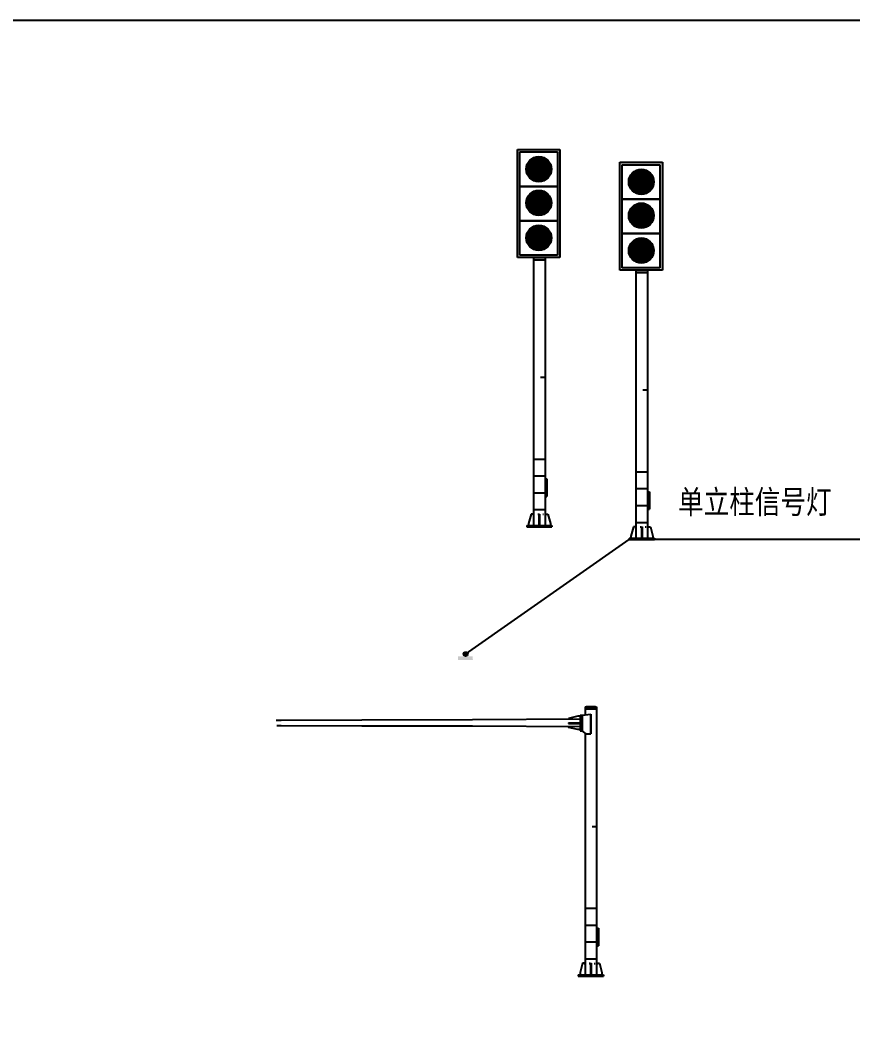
# Model space of a CAD drawing. Header units: millimetres. Extents: x 108070 to 108876, y 12470 to 12955.
# Drawn here: x 108170 to 108223.3, y 12818.6 to 12882.8 of the extents above; entities that cross this region are included whole.
import ezdxf

# ---------------------------------------------------------------- set-up
doc = ezdxf.new("R2010")
doc.units = ezdxf.units.MM
doc.header["$LTSCALE"] = 10
doc.layers.get('0').update_dxf_attribs({"linetype": 'CONTINUOUS'})
doc.layers.add('@-交通信号', color=7, linetype='CONTINUOUS')
doc.styles.add('ST', font='', dxfattribs={"width": 0.8})
doc.styles.get('ST').set_extended_font_data('SimSun')

# ---------------------------------------------------------------- blocks, each defined once
blk = doc.blocks.new('A$C2B1B455F')
at = {"layer": '@-交通信号'}
h = blk.add_hatch(color=256, dxfattribs=at)
h.paths.add_polyline_path([(0, 2.307), (0, 0.733), (0, -0.733), (0, -2.307), (-1.816, -2.307), (-1.816, -0.733), (-1.816, 0.733), (-1.816, 2.307)])
h.paths.add_polyline_path([(-0.106, 2.2), (-0.106, 0.733), (-0.106, -0.733), (-0.106, -2.2), (-1.71, -2.2), (-1.71, -0.733), (-1.71, 0.733), (-1.71, 2.2)], flags=16)
for p, q in [((-1.816, 0.733), (-1.816, 2.307)), ((-1.816, 2.307), (0, 2.307)), ((-1.71, 0.733), (-1.71, 2.2)), ((-1.71, 2.2), (-0.106, 2.2)), ((-0.106, 2.2), (-0.106, 0.733)), ((0, 2.307), (0, 0.733)), ((-1.076, 1.467), (-1.319, 1.711)), ((-1.064, 1.467), (-1.315, 1.718)), ((-1.052, 1.467), (-1.31, 1.726)), ((-1.04, 1.467), (-1.305, 1.733)), ((-1.028, 1.467), (-1.3, 1.74)), ((-1.016, 1.467), (-1.295, 1.747)), ((-1.003, 1.467), (-1.29, 1.754)), ((-0.991, 1.467), (-1.285, 1.761)), ((-0.979, 1.467), (-1.28, 1.768)), ((-0.967, 1.467), (-1.275, 1.775)), ((-0.955, 1.467), (-1.269, 1.781)), ((-0.943, 1.467), (-1.263, 1.788)), ((-0.931, 1.467), (-1.258, 1.794)), ((-0.919, 1.467), (-1.252, 1.8)), ((-0.907, 1.467), (-1.246, 1.806)), ((-0.902, 1.474), (-1.24, 1.812)), ((-0.902, 1.486), (-1.234, 1.818)), ((-0.902, 1.498), (-1.228, 1.824)), ((-0.902, 1.51), (-1.221, 1.83)), ((-0.902, 1.522), (-1.215, 1.835)), ((-0.902, 1.535), (-1.208, 1.841)), ((-0.902, 1.547), (-1.202, 1.846)), ((-0.902, 1.559), (-1.195, 1.852)), ((-0.902, 1.571), (-1.188, 1.857)), ((-0.902, 1.583), (-1.181, 1.862)), ((-0.902, 1.595), (-1.174, 1.867)), ((-0.902, 1.607), (-1.167, 1.871)), ((-0.902, 1.619), (-1.159, 1.876)), ((-0.902, 1.631), (-1.152, 1.881)), ((-0.902, 1.643), (-1.144, 1.885)), ((-0.902, 1.655), (-1.136, 1.89)), ((-0.902, 1.667), (-1.129, 1.894)), ((-0.902, 1.679), (-1.121, 1.898)), ((-0.902, 1.691), (-1.113, 1.902)), ((-0.902, 1.703), (-1.105, 1.906)), ((-0.902, 1.715), (-1.096, 1.91)), ((-0.902, 1.727), (-1.088, 1.913)), ((-0.902, 1.739), (-1.079, 1.917)), ((-0.902, 1.751), (-1.071, 1.92)), ((-0.902, 1.763), (-1.062, 1.923)), ((-0.902, 1.776), (-1.053, 1.926)), ((-0.902, 1.788), (-1.044, 1.929)), ((-0.902, 1.8), (-1.034, 1.932)), ((-0.902, 1.812), (-1.025, 1.935)), ((-0.902, 1.824), (-1.015, 1.937)), ((-0.902, 1.836), (-1.005, 1.939)), ((-0.902, 1.848), (-0.995, 1.941)), ((-0.902, 1.86), (-0.985, 1.943)), ((-0.902, 1.872), (-0.975, 1.945)), ((-0.902, 1.884), (-0.964, 1.946)), ((-0.902, 1.896), (-0.954, 1.948)), ((-0.902, 1.908), (-0.943, 1.949)), ((-0.902, 1.92), (-0.931, 1.95)), ((-0.902, 1.932), (-0.92, 1.95)), ((-0.902, 1.944), (-0.908, 1.95)), ((-0.425, 1.467), (-0.902, 1.944)), ((-0.437, 1.467), (-0.902, 1.932)), ((-0.449, 1.467), (-0.902, 1.92)), ((-0.461, 1.467), (-0.902, 1.908)), ((-0.473, 1.467), (-0.902, 1.896)), ((-0.485, 1.467), (-0.902, 1.884)), ((-0.497, 1.467), (-0.902, 1.872)), ((-0.509, 1.467), (-0.902, 1.86)), ((-0.522, 1.467), (-0.902, 1.848)), ((-0.534, 1.467), (-0.902, 1.836)), ((-0.546, 1.467), (-0.902, 1.824)), ((-0.558, 1.467), (-0.902, 1.812)), ((-0.57, 1.467), (-0.902, 1.8)), ((-0.582, 1.467), (-0.902, 1.788)), ((-0.594, 1.467), (-0.902, 1.776)), ((-0.606, 1.467), (-0.902, 1.763)), ((-0.618, 1.467), (-0.902, 1.751)), ((-0.63, 1.467), (-0.902, 1.739)), ((-0.642, 1.467), (-0.902, 1.727)), ((-0.654, 1.467), (-0.902, 1.715)), ((-0.419, 1.473), (-0.896, 1.95)), ((-0.419, 1.486), (-0.884, 1.95)), ((-0.42, 1.498), (-0.871, 1.949)), ((-0.421, 1.511), (-0.858, 1.948)), ((-0.422, 1.525), (-0.844, 1.947)), ((-0.424, 1.539), (-0.831, 1.945)), ((-0.427, 1.553), (-0.816, 1.943)), ((-0.429, 1.568), (-0.801, 1.94)), ((-0.433, 1.584), (-0.785, 1.936)), ((-0.437, 1.6), (-0.769, 1.932)), ((-0.443, 1.618), (-0.752, 1.927)), ((-0.449, 1.636), (-0.733, 1.92)), ((-0.457, 1.656), (-0.713, 1.912)), ((-0.467, 1.678), (-0.691, 1.902)), ((-0.48, 1.704), (-0.666, 1.889)), ((-0.499, 1.734), (-0.635, 1.87)), ((-0.538, 1.785), (-0.584, 1.831)), ((-0.906, 0.985), (-1.385, 1.463)), ((-0.918, 0.985), (-1.385, 1.451)), ((-0.931, 0.985), (-1.384, 1.438)), ((-0.944, 0.986), (-1.383, 1.425)), ((-0.957, 0.988), (-1.382, 1.412)), ((-0.971, 0.99), (-1.38, 1.398)), ((-0.986, 0.992), (-1.378, 1.384)), ((-1.293, 1.467), (-1.377, 1.552)), ((-0.902, 0.992), (-1.377, 1.467)), ((-1.281, 1.467), (-1.375, 1.562)), ((-1.001, 0.995), (-1.375, 1.369)), ((-1.269, 1.467), (-1.373, 1.572)), ((-1.256, 1.467), (-1.371, 1.582)), ((-1.016, 0.998), (-1.371, 1.353)), ((-1.244, 1.467), (-1.369, 1.592)), ((-1.032, 1.002), (-1.367, 1.337)), ((-1.232, 1.467), (-1.366, 1.601)), ((-0.902, 1.004), (-1.365, 1.467)), ((-1.22, 1.467), (-1.363, 1.61)), ((-1.05, 1.008), (-1.362, 1.32)), ((-1.208, 1.467), (-1.36, 1.619)), ((-1.196, 1.467), (-1.357, 1.628)), ((-1.068, 1.014), (-1.355, 1.301)), ((-1.184, 1.467), (-1.354, 1.637)), ((-0.902, 1.016), (-1.353, 1.467)), ((-1.172, 1.467), (-1.351, 1.646)), ((-1.16, 1.467), (-1.347, 1.655)), ((-1.148, 1.467), (-1.344, 1.663)), ((-0.902, 1.029), (-1.341, 1.467)), ((-1.136, 1.467), (-1.34, 1.671)), ((-1.124, 1.467), (-1.336, 1.679)), ((-1.112, 1.467), (-1.332, 1.687)), ((-0.902, 1.041), (-1.329, 1.467)), ((-1.1, 1.467), (-1.328, 1.695)), ((-1.088, 1.467), (-1.323, 1.703)), ((-0.902, 1.053), (-1.317, 1.467)), ((-0.902, 1.065), (-1.305, 1.467)), ((-0.902, 1.077), (-1.293, 1.467)), ((-0.902, 1.089), (-1.281, 1.467)), ((-0.902, 1.101), (-1.269, 1.467)), ((-0.902, 1.113), (-1.256, 1.467)), ((-0.902, 1.125), (-1.244, 1.467)), ((-0.902, 1.137), (-1.232, 1.467)), ((-0.902, 1.149), (-1.22, 1.467)), ((-0.902, 1.161), (-1.208, 1.467)), ((-0.902, 1.173), (-1.196, 1.467)), ((-0.902, 1.185), (-1.184, 1.467)), ((-0.902, 1.197), (-1.172, 1.467)), ((-0.902, 1.209), (-1.16, 1.467)), ((-0.902, 1.221), (-1.148, 1.467)), ((-0.902, 1.233), (-1.136, 1.467)), ((-0.902, 1.245), (-1.124, 1.467)), ((-0.902, 1.257), (-1.112, 1.467)), ((-0.902, 1.269), (-1.1, 1.467)), ((-0.902, 1.282), (-1.088, 1.467)), ((-0.902, 1.294), (-1.076, 1.467)), ((-0.902, 1.306), (-1.064, 1.467)), ((-0.902, 1.318), (-1.052, 1.467)), ((-0.902, 1.33), (-1.04, 1.467)), ((-0.902, 1.342), (-1.028, 1.467)), ((-0.902, 1.354), (-1.016, 1.467)), ((-0.902, 1.366), (-1.003, 1.467)), ((-0.902, 1.378), (-0.991, 1.467)), ((-0.902, 1.39), (-0.979, 1.467)), ((-0.902, 1.402), (-0.967, 1.467)), ((-0.902, 1.414), (-0.955, 1.467)), ((-0.902, 1.426), (-0.943, 1.467)), ((-0.902, 1.438), (-0.931, 1.467)), ((-0.902, 1.45), (-0.919, 1.467)), ((-0.902, 1.462), (-0.907, 1.467)), ((-0.666, 1.467), (-0.902, 1.703)), ((-0.678, 1.467), (-0.902, 1.691)), ((-0.69, 1.467), (-0.902, 1.679)), ((-0.702, 1.467), (-0.902, 1.667)), ((-0.714, 1.467), (-0.902, 1.655)), ((-0.726, 1.467), (-0.902, 1.643)), ((-0.738, 1.467), (-0.902, 1.631)), ((-0.75, 1.467), (-0.902, 1.619)), ((-0.763, 1.467), (-0.902, 1.607)), ((-0.775, 1.467), (-0.902, 1.595)), ((-0.787, 1.467), (-0.902, 1.583)), ((-0.799, 1.467), (-0.902, 1.571)), ((-0.811, 1.467), (-0.902, 1.559)), ((-0.823, 1.467), (-0.902, 1.547)), ((-0.835, 1.467), (-0.902, 1.535)), ((-0.847, 1.467), (-0.902, 1.522)), ((-0.859, 1.467), (-0.902, 1.51)), ((-0.871, 1.467), (-0.902, 1.498)), ((-0.883, 1.467), (-0.902, 1.486)), ((-0.895, 1.467), (-0.902, 1.474)), ((-0.563, 1.123), (-0.902, 1.462)), ((-0.569, 1.117), (-0.902, 1.45)), ((-0.575, 1.112), (-0.902, 1.438)), ((-0.582, 1.106), (-0.902, 1.426)), ((-0.588, 1.1), (-0.902, 1.414)), ((-0.595, 1.095), (-0.902, 1.402)), ((-0.601, 1.089), (-0.902, 1.39)), ((-0.608, 1.084), (-0.902, 1.378)), ((-0.615, 1.079), (-0.902, 1.366)), ((-0.622, 1.074), (-0.902, 1.354)), ((-0.629, 1.069), (-0.902, 1.342)), ((-0.636, 1.064), (-0.902, 1.33)), ((-0.644, 1.059), (-0.902, 1.318)), ((-0.651, 1.055), (-0.902, 1.306)), ((-0.659, 1.05), (-0.902, 1.294)), ((-0.557, 1.129), (-0.895, 1.467)), ((-0.551, 1.136), (-0.883, 1.467)), ((-0.545, 1.142), (-0.871, 1.467)), ((-0.54, 1.148), (-0.859, 1.467)), ((-0.534, 1.155), (-0.847, 1.467)), ((-0.528, 1.161), (-0.835, 1.467)), ((-0.523, 1.168), (-0.823, 1.467)), ((-0.518, 1.175), (-0.811, 1.467)), ((-0.513, 1.181), (-0.799, 1.467)), ((-0.508, 1.188), (-0.787, 1.467)), ((-0.503, 1.196), (-0.775, 1.467)), ((-0.498, 1.203), (-0.763, 1.467)), ((-0.493, 1.21), (-0.75, 1.467)), ((-0.489, 1.218), (-0.738, 1.467)), ((-0.484, 1.225), (-0.726, 1.467)), ((-0.48, 1.233), (-0.714, 1.467)), ((-0.475, 1.241), (-0.702, 1.467)), ((-0.471, 1.249), (-0.69, 1.467)), ((-0.467, 1.257), (-0.678, 1.467)), ((-0.463, 1.265), (-0.666, 1.467)), ((-0.46, 1.273), (-0.654, 1.467)), ((-0.456, 1.282), (-0.642, 1.467)), ((-0.453, 1.29), (-0.63, 1.467)), ((-0.449, 1.299), (-0.618, 1.467)), ((-0.446, 1.308), (-0.606, 1.467)), ((-0.443, 1.317), (-0.594, 1.467)), ((-0.44, 1.326), (-0.582, 1.467)), ((-0.437, 1.335), (-0.57, 1.467)), ((-0.435, 1.345), (-0.558, 1.467)), ((-0.432, 1.354), (-0.546, 1.467)), ((-0.43, 1.364), (-0.534, 1.467)), ((-0.428, 1.374), (-0.522, 1.467)), ((-0.426, 1.384), (-0.509, 1.467)), ((-0.424, 1.394), (-0.497, 1.467)), ((-0.423, 1.405), (-0.485, 1.467)), ((-0.422, 1.416), (-0.473, 1.467)), ((-1.088, 1.022), (-1.348, 1.281)), ((-1.11, 1.031), (-1.338, 1.26)), ((-1.134, 1.044), (-1.325, 1.235)), ((-1.164, 1.062), (-1.307, 1.205)), ((-1.209, 1.095), (-1.274, 1.16)), ((-0.666, 1.046), (-0.902, 1.282)), ((-0.674, 1.042), (-0.902, 1.269)), ((-0.682, 1.037), (-0.902, 1.257)), ((-0.69, 1.033), (-0.902, 1.245)), ((-0.698, 1.03), (-0.902, 1.233)), ((-0.706, 1.026), (-0.902, 1.221)), ((-0.715, 1.022), (-0.902, 1.209)), ((-0.723, 1.019), (-0.902, 1.197)), ((-0.732, 1.015), (-0.902, 1.185)), ((-0.741, 1.012), (-0.902, 1.173)), ((-0.75, 1.009), (-0.902, 1.161)), ((-0.759, 1.006), (-0.902, 1.149)), ((-0.768, 1.003), (-0.902, 1.137)), ((-0.778, 1.001), (-0.902, 1.125)), ((-0.787, 0.998), (-0.902, 1.113)), ((-0.797, 0.996), (-0.902, 1.101)), ((-0.807, 0.994), (-0.902, 1.089)), ((-0.817, 0.992), (-0.902, 1.077)), ((-0.827, 0.99), (-0.902, 1.065)), ((-0.838, 0.989), (-0.902, 1.053)), ((-0.849, 0.987), (-0.902, 1.041)), ((-0.86, 0.986), (-0.902, 1.029)), ((-0.871, 0.985), (-0.902, 1.016)), ((-0.882, 0.985), (-0.902, 1.004)), ((-1.816, -0.733), (-1.816, 0.733)), ((-1.71, 0.733), (-0.106, 0.733)), ((-1.71, -0.733), (-1.71, 0.733)), ((-0.106, 0.733), (-1.71, 0.733)), ((-0.902, 0.165), (-1.167, 0.43)), ((-0.902, 0.177), (-1.159, 0.435)), ((-0.902, 0.189), (-1.152, 0.439)), ((-0.902, 0.201), (-1.144, 0.444)), ((-0.902, 0.213), (-1.136, 0.448)), ((-0.902, 0.225), (-1.129, 0.452)), ((-0.902, 0.238), (-1.121, 0.456)), ((-0.902, 0.25), (-1.113, 0.46)), ((-0.902, 0.262), (-1.105, 0.464)), ((-0.902, 0.274), (-1.096, 0.468)), ((-0.902, 0.286), (-1.088, 0.472)), ((-0.902, 0.298), (-1.079, 0.475)), ((-0.902, 0.31), (-1.071, 0.478)), ((-0.902, 0.322), (-1.062, 0.482)), ((-0.902, 0.334), (-1.053, 0.485)), ((-0.902, 0.346), (-1.044, 0.488)), ((-0.902, 0.358), (-1.034, 0.49)), ((-0.902, 0.37), (-1.025, 0.493)), ((-0.902, 0.382), (-1.015, 0.495)), ((-0.902, 0.394), (-1.005, 0.498)), ((-0.902, 0.406), (-0.995, 0.5)), ((-0.902, 0.418), (-0.985, 0.502)), ((-0.902, 0.43), (-0.975, 0.503)), ((-0.902, 0.442), (-0.964, 0.505)), ((-0.902, 0.454), (-0.954, 0.506)), ((-0.902, 0.466), (-0.943, 0.507)), ((-0.902, 0.478), (-0.931, 0.508)), ((-0.902, 0.491), (-0.92, 0.509)), ((-0.902, 0.503), (-0.908, 0.509)), ((-0.425, 0.026), (-0.902, 0.503)), ((-0.437, 0.026), (-0.902, 0.491)), ((-0.449, 0.026), (-0.902, 0.478)), ((-0.461, 0.026), (-0.902, 0.466)), ((-0.473, 0.026), (-0.902, 0.454)), ((-0.485, 0.026), (-0.902, 0.442)), ((-0.497, 0.026), (-0.902, 0.43)), ((-0.419, 0.032), (-0.896, 0.509)), ((-0.419, 0.044), (-0.884, 0.509)), ((-0.42, 0.057), (-0.871, 0.508)), ((-0.421, 0.07), (-0.858, 0.507)), ((-0.422, 0.083), (-0.844, 0.505)), ((-0.424, 0.097), (-0.831, 0.504)), ((-0.427, 0.112), (-0.816, 0.501)), ((-0.429, 0.127), (-0.801, 0.498)), ((-0.433, 0.142), (-0.785, 0.495)), ((-0.437, 0.159), (-0.769, 0.49)), ((-0.443, 0.176), (-0.752, 0.485)), ((-0.449, 0.195), (-0.733, 0.478)), ((-0.457, 0.215), (-0.713, 0.47)), ((-0.467, 0.237), (-0.691, 0.46)), ((-0.48, 0.262), (-0.666, 0.447)), ((-0.499, 0.293), (-0.635, 0.428)), ((-0.106, 0.733), (-0.106, -0.733)), ((0, 0.733), (0, -0.733)), ((-1.377, 0.026), (-1.385, 0.034)), ((-0.906, -0.457), (-1.385, 0.022)), ((-0.918, -0.457), (-1.385, 0.009)), ((-1.353, 0.026), (-1.384, 0.057)), ((-1.365, 0.026), (-1.384, 0.045)), ((-1.341, 0.026), (-1.383, 0.068)), ((-1.329, 0.026), (-1.382, 0.079)), ((-1.317, 0.026), (-1.381, 0.09)), ((-1.305, 0.026), (-1.379, 0.1)), ((-1.293, 0.026), (-1.377, 0.111)), ((-0.902, -0.449), (-1.377, 0.026)), ((-1.281, 0.026), (-1.375, 0.121)), ((-1.269, 0.026), (-1.373, 0.131)), ((-1.256, 0.026), (-1.371, 0.14)), ((-1.244, 0.026), (-1.369, 0.15)), ((-1.232, 0.026), (-1.366, 0.159)), ((-0.902, -0.437), (-1.365, 0.026)), ((-1.22, 0.026), (-1.363, 0.169)), ((-1.208, 0.026), (-1.36, 0.178)), ((-1.196, 0.026), (-1.357, 0.187)), ((-1.184, 0.026), (-1.354, 0.196)), ((-0.902, -0.425), (-1.353, 0.026)), ((-1.172, 0.026), (-1.351, 0.204)), ((-1.16, 0.026), (-1.347, 0.213)), ((-1.148, 0.026), (-1.344, 0.221)), ((-0.902, -0.413), (-1.341, 0.026)), ((-1.136, 0.026), (-1.34, 0.23)), ((-1.124, 0.026), (-1.336, 0.238)), ((-1.112, 0.026), (-1.332, 0.246)), ((-0.902, -0.401), (-1.329, 0.026)), ((-1.1, 0.026), (-1.328, 0.254)), ((-1.088, 0.026), (-1.323, 0.262)), ((-1.076, 0.026), (-1.319, 0.269)), ((-0.902, -0.389), (-1.317, 0.026)), ((-1.064, 0.026), (-1.315, 0.277)), ((-1.052, 0.026), (-1.31, 0.284)), ((-1.04, 0.026), (-1.305, 0.291)), ((-0.902, -0.377), (-1.305, 0.026)), ((-1.028, 0.026), (-1.3, 0.299)), ((-1.016, 0.026), (-1.295, 0.306)), ((-0.902, -0.365), (-1.293, 0.026)), ((-1.003, 0.026), (-1.29, 0.313)), ((-0.991, 0.026), (-1.285, 0.32)), ((-0.902, -0.353), (-1.281, 0.026)), ((-0.979, 0.026), (-1.28, 0.326)), ((-0.967, 0.026), (-1.275, 0.333)), ((-0.955, 0.026), (-1.269, 0.34)), ((-0.902, -0.341), (-1.269, 0.026)), ((-0.943, 0.026), (-1.263, 0.346)), ((-0.931, 0.026), (-1.258, 0.352)), ((-0.902, -0.329), (-1.256, 0.026)), ((-0.919, 0.026), (-1.252, 0.359)), ((-0.907, 0.026), (-1.246, 0.365)), ((-0.902, -0.317), (-1.244, 0.026)), ((-0.902, 0.033), (-1.24, 0.371)), ((-0.902, 0.045), (-1.234, 0.377)), ((-0.902, -0.305), (-1.232, 0.026)), ((-0.902, 0.057), (-1.228, 0.382)), ((-0.902, 0.069), (-1.221, 0.388)), ((-0.902, -0.293), (-1.22, 0.026)), ((-0.902, 0.081), (-1.215, 0.394)), ((-0.902, 0.093), (-1.208, 0.399)), ((-0.902, -0.281), (-1.208, 0.026)), ((-0.902, 0.105), (-1.202, 0.405)), ((-0.902, -0.269), (-1.196, 0.026)), ((-0.902, 0.117), (-1.195, 0.41)), ((-0.902, 0.129), (-1.188, 0.415)), ((-0.902, -0.256), (-1.184, 0.026)), ((-0.902, 0.141), (-1.181, 0.42)), ((-0.902, 0.153), (-1.174, 0.425)), ((-0.902, -0.244), (-1.172, 0.026)), ((-0.902, -0.232), (-1.16, 0.026)), ((-0.902, -0.22), (-1.148, 0.026)), ((-0.902, -0.208), (-1.136, 0.026)), ((-0.902, -0.196), (-1.124, 0.026)), ((-0.902, -0.184), (-1.112, 0.026)), ((-0.902, -0.172), (-1.1, 0.026)), ((-0.902, -0.16), (-1.088, 0.026)), ((-0.902, -0.148), (-1.076, 0.026)), ((-0.902, -0.136), (-1.064, 0.026)), ((-0.902, -0.124), (-1.052, 0.026)), ((-0.902, -0.112), (-1.04, 0.026)), ((-0.902, -0.1), (-1.028, 0.026)), ((-0.902, -0.088), (-1.016, 0.026)), ((-0.902, -0.076), (-1.003, 0.026)), ((-0.902, -0.064), (-0.991, 0.026)), ((-0.902, -0.052), (-0.979, 0.026)), ((-0.902, -0.04), (-0.967, 0.026)), ((-0.902, -0.028), (-0.955, 0.026)), ((-0.902, -0.016), (-0.943, 0.026)), ((-0.902, -0.003), (-0.931, 0.026)), ((-0.902, 0.009), (-0.919, 0.026)), ((-0.902, 0.021), (-0.907, 0.026)), ((-0.509, 0.026), (-0.902, 0.418)), ((-0.522, 0.026), (-0.902, 0.406)), ((-0.534, 0.026), (-0.902, 0.394)), ((-0.546, 0.026), (-0.902, 0.382)), ((-0.558, 0.026), (-0.902, 0.37)), ((-0.57, 0.026), (-0.902, 0.358)), ((-0.582, 0.026), (-0.902, 0.346)), ((-0.594, 0.026), (-0.902, 0.334)), ((-0.606, 0.026), (-0.902, 0.322)), ((-0.618, 0.026), (-0.902, 0.31)), ((-0.63, 0.026), (-0.902, 0.298)), ((-0.642, 0.026), (-0.902, 0.286)), ((-0.654, 0.026), (-0.902, 0.274)), ((-0.666, 0.026), (-0.902, 0.262)), ((-0.678, 0.026), (-0.902, 0.25)), ((-0.69, 0.026), (-0.902, 0.238)), ((-0.702, 0.026), (-0.902, 0.225)), ((-0.714, 0.026), (-0.902, 0.213)), ((-0.726, 0.026), (-0.902, 0.201)), ((-0.738, 0.026), (-0.902, 0.189)), ((-0.75, 0.026), (-0.902, 0.177)), ((-0.763, 0.026), (-0.902, 0.165)), ((-0.775, 0.026), (-0.902, 0.153)), ((-0.787, 0.026), (-0.902, 0.141)), ((-0.799, 0.026), (-0.902, 0.129)), ((-0.811, 0.026), (-0.902, 0.117)), ((-0.823, 0.026), (-0.902, 0.105)), ((-0.835, 0.026), (-0.902, 0.093)), ((-0.847, 0.026), (-0.902, 0.081)), ((-0.859, 0.026), (-0.902, 0.069)), ((-0.871, 0.026), (-0.902, 0.057)), ((-0.883, 0.026), (-0.902, 0.045)), ((-0.895, 0.026), (-0.902, 0.033)), ((-0.563, -0.318), (-0.902, 0.021)), ((-0.569, -0.324), (-0.902, 0.009)), ((-0.557, -0.312), (-0.895, 0.026)), ((-0.551, -0.306), (-0.883, 0.026)), ((-0.545, -0.3), (-0.871, 0.026)), ((-0.54, -0.294), (-0.859, 0.026)), ((-0.534, -0.287), (-0.847, 0.026)), ((-0.528, -0.28), (-0.835, 0.026)), ((-0.523, -0.274), (-0.823, 0.026)), ((-0.518, -0.267), (-0.811, 0.026)), ((-0.513, -0.26), (-0.799, 0.026)), ((-0.508, -0.253), (-0.787, 0.026)), ((-0.503, -0.246), (-0.775, 0.026)), ((-0.498, -0.239), (-0.763, 0.026)), ((-0.493, -0.231), (-0.75, 0.026)), ((-0.489, -0.224), (-0.738, 0.026)), ((-0.484, -0.216), (-0.726, 0.026)), ((-0.48, -0.209), (-0.714, 0.026)), ((-0.475, -0.201), (-0.702, 0.026)), ((-0.471, -0.193), (-0.69, 0.026)), ((-0.467, -0.185), (-0.678, 0.026)), ((-0.463, -0.177), (-0.666, 0.026)), ((-0.46, -0.169), (-0.654, 0.026)), ((-0.456, -0.16), (-0.642, 0.026)), ((-0.453, -0.152), (-0.63, 0.026)), ((-0.449, -0.143), (-0.618, 0.026)), ((-0.446, -0.134), (-0.606, 0.026)), ((-0.443, -0.125), (-0.594, 0.026)), ((-0.538, 0.344), (-0.584, 0.39)), ((-0.44, -0.116), (-0.582, 0.026)), ((-0.437, -0.107), (-0.57, 0.026)), ((-0.435, -0.097), (-0.558, 0.026)), ((-0.432, -0.087), (-0.546, 0.026)), ((-0.43, -0.078), (-0.534, 0.026)), ((-0.428, -0.068), (-0.522, 0.026)), ((-0.426, -0.058), (-0.509, 0.026)), ((-0.424, -0.047), (-0.497, 0.026)), ((-0.423, -0.037), (-0.485, 0.026)), ((-0.422, -0.026), (-0.473, 0.026)), ((-0.421, -0.015), (-0.461, 0.026)), ((-0.42, -0.004), (-0.449, 0.026)), ((-0.419, 0.008), (-0.437, 0.026)), ((-0.419, 0.02), (-0.425, 0.026)), ((-0.931, -0.456), (-1.384, -0.003)), ((-0.944, -0.455), (-1.383, -0.016)), ((-0.957, -0.454), (-1.382, -0.03)), ((-0.971, -0.452), (-1.38, -0.044)), ((-0.986, -0.45), (-1.378, -0.058)), ((-1.001, -0.447), (-1.375, -0.073)), ((-1.016, -0.443), (-1.371, -0.088)), ((-1.032, -0.439), (-1.367, -0.105)), ((-1.05, -0.434), (-1.362, -0.122)), ((-1.068, -0.428), (-1.355, -0.14)), ((-1.088, -0.42), (-1.348, -0.16)), ((-1.11, -0.41), (-1.338, -0.182)), ((-1.134, -0.397), (-1.325, -0.207)), ((-1.164, -0.38), (-1.307, -0.237)), ((-1.209, -0.347), (-1.274, -0.282)), ((-0.575, -0.33), (-0.902, -0.003)), ((-0.582, -0.336), (-0.902, -0.016)), ((-0.588, -0.341), (-0.902, -0.028)), ((-0.595, -0.347), (-0.902, -0.04)), ((-0.601, -0.352), (-0.902, -0.052)), ((-0.608, -0.358), (-0.902, -0.064)), ((-0.615, -0.363), (-0.902, -0.076)), ((-0.622, -0.368), (-0.902, -0.088)), ((-0.629, -0.373), (-0.902, -0.1)), ((-0.636, -0.378), (-0.902, -0.112)), ((-0.644, -0.382), (-0.902, -0.124)), ((-0.651, -0.387), (-0.902, -0.136)), ((-0.659, -0.391), (-0.902, -0.148)), ((-0.666, -0.396), (-0.902, -0.16)), ((-0.674, -0.4), (-0.902, -0.172)), ((-0.682, -0.404), (-0.902, -0.184)), ((-0.69, -0.408), (-0.902, -0.196)), ((-0.698, -0.412), (-0.902, -0.208)), ((-0.706, -0.416), (-0.902, -0.22)), ((-0.715, -0.419), (-0.902, -0.232)), ((-0.723, -0.423), (-0.902, -0.244)), ((-0.732, -0.426), (-0.902, -0.256)), ((-0.741, -0.43), (-0.902, -0.269)), ((-0.75, -0.433), (-0.902, -0.281)), ((-0.759, -0.436), (-0.902, -0.293)), ((-0.768, -0.438), (-0.902, -0.305)), ((-0.778, -0.441), (-0.902, -0.317)), ((-0.787, -0.443), (-0.902, -0.329)), ((-0.797, -0.446), (-0.902, -0.341)), ((-0.807, -0.448), (-0.902, -0.353)), ((-0.817, -0.45), (-0.902, -0.365)), ((-0.827, -0.451), (-0.902, -0.377)), ((-0.838, -0.453), (-0.902, -0.389)), ((-0.849, -0.454), (-0.902, -0.401)), ((-0.86, -0.455), (-0.902, -0.413)), ((-0.871, -0.456), (-0.902, -0.425)), ((-1.816, -2.307), (-1.816, -0.733)), ((-0.106, -0.733), (-1.71, -0.733)), ((-1.71, -0.733), (-0.106, -0.733)), ((-1.71, -2.2), (-1.71, -0.733)), ((-0.882, -0.457), (-0.902, -0.437)), ((-0.894, -0.457), (-0.902, -0.449)), ((-0.106, -0.733), (-0.106, -2.2)), ((0, -0.733), (0, -2.307)), ((-1.16, -1.466), (-1.347, -1.279)), ((-1.148, -1.466), (-1.344, -1.271)), ((-1.136, -1.466), (-1.34, -1.262)), ((-1.124, -1.466), (-1.336, -1.254)), ((-1.112, -1.466), (-1.332, -1.246)), ((-1.1, -1.466), (-1.328, -1.238)), ((-1.088, -1.466), (-1.323, -1.23)), ((-1.076, -1.466), (-1.319, -1.223)), ((-1.064, -1.466), (-1.315, -1.215)), ((-1.052, -1.466), (-1.31, -1.208)), ((-1.04, -1.466), (-1.305, -1.2)), ((-1.028, -1.466), (-1.3, -1.193)), ((-1.016, -1.466), (-1.295, -1.186)), ((-1.003, -1.466), (-1.29, -1.179)), ((-0.991, -1.466), (-1.285, -1.172)), ((-0.979, -1.466), (-1.28, -1.165)), ((-0.967, -1.466), (-1.275, -1.159)), ((-0.955, -1.466), (-1.269, -1.152)), ((-0.943, -1.466), (-1.263, -1.146)), ((-0.931, -1.466), (-1.258, -1.139)), ((-0.919, -1.466), (-1.252, -1.133)), ((-0.907, -1.466), (-1.246, -1.127)), ((-0.902, -1.459), (-1.24, -1.121)), ((-0.902, -1.447), (-1.234, -1.115)), ((-0.902, -1.435), (-1.228, -1.109)), ((-0.902, -1.423), (-1.221, -1.104)), ((-0.902, -1.411), (-1.215, -1.098)), ((-0.902, -1.399), (-1.208, -1.093)), ((-0.902, -1.387), (-1.202, -1.087)), ((-0.902, -1.375), (-1.195, -1.082)), ((-0.902, -1.363), (-1.188, -1.077)), ((-0.902, -1.351), (-1.181, -1.072)), ((-0.902, -1.339), (-1.174, -1.067)), ((-0.902, -1.327), (-1.167, -1.062)), ((-0.902, -1.315), (-1.159, -1.057)), ((-0.902, -1.303), (-1.152, -1.053)), ((-0.902, -1.291), (-1.144, -1.048)), ((-0.902, -1.278), (-1.136, -1.044)), ((-0.902, -1.266), (-1.129, -1.04)), ((-0.902, -1.254), (-1.121, -1.035)), ((-0.902, -1.242), (-1.113, -1.031)), ((-0.902, -1.23), (-1.105, -1.028)), ((-0.902, -1.218), (-1.096, -1.024)), ((-0.902, -1.206), (-1.088, -1.02)), ((-0.902, -1.194), (-1.079, -1.017)), ((-0.902, -1.182), (-1.071, -1.013)), ((-0.902, -1.17), (-1.062, -1.01)), ((-0.902, -1.158), (-1.053, -1.007)), ((-0.902, -1.146), (-1.044, -1.004)), ((-0.902, -1.134), (-1.034, -1.002)), ((-0.902, -1.122), (-1.025, -0.999)), ((-0.902, -1.11), (-1.015, -0.996)), ((-0.902, -1.098), (-1.005, -0.994)), ((-0.902, -1.086), (-0.995, -0.992)), ((-0.902, -1.074), (-0.985, -0.99)), ((-0.902, -1.062), (-0.975, -0.989)), ((-0.902, -1.05), (-0.964, -0.987)), ((-0.902, -1.038), (-0.954, -0.986)), ((-0.902, -1.025), (-0.943, -0.985)), ((-0.902, -1.013), (-0.931, -0.984)), ((-0.902, -1.001), (-0.92, -0.983)), ((-0.902, -0.989), (-0.908, -0.983)), ((-0.425, -1.466), (-0.902, -0.989)), ((-0.437, -1.466), (-0.902, -1.001)), ((-0.449, -1.466), (-0.902, -1.013)), ((-0.461, -1.466), (-0.902, -1.025)), ((-0.473, -1.466), (-0.902, -1.038)), ((-0.485, -1.466), (-0.902, -1.05)), ((-0.497, -1.466), (-0.902, -1.062)), ((-0.509, -1.466), (-0.902, -1.074)), ((-0.522, -1.466), (-0.902, -1.086)), ((-0.534, -1.466), (-0.902, -1.098)), ((-0.546, -1.466), (-0.902, -1.11)), ((-0.558, -1.466), (-0.902, -1.122)), ((-0.57, -1.466), (-0.902, -1.134)), ((-0.582, -1.466), (-0.902, -1.146)), ((-0.594, -1.466), (-0.902, -1.158)), ((-0.606, -1.466), (-0.902, -1.17)), ((-0.618, -1.466), (-0.902, -1.182)), ((-0.63, -1.466), (-0.902, -1.194)), ((-0.642, -1.466), (-0.902, -1.206)), ((-0.654, -1.466), (-0.902, -1.218)), ((-0.666, -1.466), (-0.902, -1.23)), ((-0.678, -1.466), (-0.902, -1.242)), ((-0.69, -1.466), (-0.902, -1.254)), ((-0.702, -1.466), (-0.902, -1.266)), ((-0.714, -1.466), (-0.902, -1.278)), ((-0.419, -1.46), (-0.896, -0.983)), ((-0.419, -1.448), (-0.884, -0.983)), ((-0.42, -1.435), (-0.871, -0.984)), ((-0.421, -1.422), (-0.858, -0.985)), ((-0.422, -1.409), (-0.844, -0.986)), ((-0.424, -1.395), (-0.831, -0.988)), ((-0.427, -1.38), (-0.816, -0.991)), ((-0.429, -1.365), (-0.801, -0.994)), ((-0.433, -1.35), (-0.785, -0.997)), ((-0.437, -1.333), (-0.769, -1.002)), ((-0.443, -1.316), (-0.752, -1.007)), ((-0.449, -1.297), (-0.733, -1.013)), ((-0.457, -1.277), (-0.713, -1.021)), ((-0.467, -1.255), (-0.691, -1.031)), ((-0.48, -1.23), (-0.666, -1.045)), ((-0.499, -1.199), (-0.635, -1.064)), ((-0.538, -1.148), (-0.584, -1.102)), ((-0.906, -1.949), (-1.385, -1.47)), ((-0.918, -1.949), (-1.385, -1.483)), ((-0.931, -1.948), (-1.384, -1.495)), ((-0.944, -1.947), (-1.383, -1.508)), ((-0.957, -1.946), (-1.382, -1.522)), ((-0.971, -1.944), (-1.38, -1.535)), ((-0.986, -1.942), (-1.378, -1.55)), ((-1.293, -1.466), (-1.377, -1.381)), ((-0.902, -1.941), (-1.377, -1.466)), ((-1.281, -1.466), (-1.375, -1.371)), ((-1.001, -1.939), (-1.375, -1.565)), ((-1.269, -1.466), (-1.373, -1.361)), ((-1.256, -1.466), (-1.371, -1.351)), ((-1.016, -1.935), (-1.371, -1.58)), ((-1.244, -1.466), (-1.369, -1.342)), ((-1.032, -1.931), (-1.367, -1.597)), ((-1.232, -1.466), (-1.366, -1.332)), ((-0.902, -1.929), (-1.365, -1.466)), ((-1.22, -1.466), (-1.363, -1.323)), ((-1.05, -1.926), (-1.362, -1.614)), ((-1.208, -1.466), (-1.36, -1.314)), ((-1.196, -1.466), (-1.357, -1.305)), ((-1.068, -1.92), (-1.355, -1.632)), ((-1.184, -1.466), (-1.354, -1.296)), ((-0.902, -1.917), (-1.353, -1.466)), ((-1.172, -1.466), (-1.351, -1.288)), ((-1.088, -1.912), (-1.348, -1.652)), ((-0.902, -1.905), (-1.341, -1.466)), ((-1.11, -1.902), (-1.338, -1.674)), ((-0.902, -1.893), (-1.329, -1.466)), ((-1.134, -1.889), (-1.325, -1.698)), ((-0.902, -1.881), (-1.317, -1.466)), ((-0.902, -1.869), (-1.305, -1.466)), ((-0.902, -1.857), (-1.293, -1.466)), ((-0.902, -1.845), (-1.281, -1.466)), ((-0.902, -1.833), (-1.269, -1.466)), ((-0.902, -1.821), (-1.256, -1.466)), ((-0.902, -1.809), (-1.244, -1.466)), ((-0.902, -1.797), (-1.232, -1.466)), ((-0.902, -1.785), (-1.22, -1.466)), ((-0.902, -1.772), (-1.208, -1.466)), ((-0.902, -1.76), (-1.196, -1.466)), ((-0.902, -1.748), (-1.184, -1.466)), ((-0.902, -1.736), (-1.172, -1.466)), ((-0.902, -1.724), (-1.16, -1.466)), ((-0.902, -1.712), (-1.148, -1.466)), ((-0.902, -1.7), (-1.136, -1.466)), ((-0.902, -1.688), (-1.124, -1.466)), ((-0.902, -1.676), (-1.112, -1.466)), ((-0.902, -1.664), (-1.1, -1.466)), ((-0.902, -1.652), (-1.088, -1.466)), ((-0.902, -1.64), (-1.076, -1.466)), ((-0.902, -1.628), (-1.064, -1.466)), ((-0.902, -1.616), (-1.052, -1.466)), ((-0.902, -1.604), (-1.04, -1.466)), ((-0.902, -1.592), (-1.028, -1.466)), ((-0.902, -1.58), (-1.016, -1.466)), ((-0.902, -1.568), (-1.003, -1.466)), ((-0.902, -1.556), (-0.991, -1.466)), ((-0.902, -1.544), (-0.979, -1.466)), ((-0.902, -1.531), (-0.967, -1.466)), ((-0.902, -1.519), (-0.955, -1.466)), ((-0.902, -1.507), (-0.943, -1.466)), ((-0.902, -1.495), (-0.931, -1.466)), ((-0.902, -1.483), (-0.919, -1.466)), ((-0.902, -1.471), (-0.907, -1.466)), ((-0.726, -1.466), (-0.902, -1.291)), ((-0.738, -1.466), (-0.902, -1.303)), ((-0.75, -1.466), (-0.902, -1.315)), ((-0.763, -1.466), (-0.902, -1.327)), ((-0.775, -1.466), (-0.902, -1.339)), ((-0.787, -1.466), (-0.902, -1.351)), ((-0.799, -1.466), (-0.902, -1.363)), ((-0.811, -1.466), (-0.902, -1.375)), ((-0.823, -1.466), (-0.902, -1.387)), ((-0.835, -1.466), (-0.902, -1.399)), ((-0.847, -1.466), (-0.902, -1.411)), ((-0.859, -1.466), (-0.902, -1.423)), ((-0.871, -1.466), (-0.902, -1.435)), ((-0.883, -1.466), (-0.902, -1.447)), ((-0.895, -1.466), (-0.902, -1.459)), ((-0.563, -1.81), (-0.902, -1.471)), ((-0.569, -1.816), (-0.902, -1.483)), ((-0.575, -1.822), (-0.902, -1.495)), ((-0.582, -1.828), (-0.902, -1.507)), ((-0.588, -1.833), (-0.902, -1.519)), ((-0.595, -1.839), (-0.902, -1.531)), ((-0.601, -1.844), (-0.902, -1.544)), ((-0.608, -1.849), (-0.902, -1.556)), ((-0.615, -1.855), (-0.902, -1.568)), ((-0.622, -1.86), (-0.902, -1.58)), ((-0.629, -1.865), (-0.902, -1.592)), ((-0.636, -1.869), (-0.902, -1.604)), ((-0.644, -1.874), (-0.902, -1.616)), ((-0.651, -1.879), (-0.902, -1.628)), ((-0.659, -1.883), (-0.902, -1.64)), ((-0.666, -1.888), (-0.902, -1.652)), ((-0.674, -1.892), (-0.902, -1.664)), ((-0.682, -1.896), (-0.902, -1.676)), ((-0.69, -1.9), (-0.902, -1.688)), ((-0.698, -1.904), (-0.902, -1.7)), ((-0.557, -1.804), (-0.895, -1.466)), ((-0.551, -1.798), (-0.883, -1.466)), ((-0.545, -1.792), (-0.871, -1.466)), ((-0.54, -1.785), (-0.859, -1.466)), ((-0.534, -1.779), (-0.847, -1.466)), ((-0.528, -1.772), (-0.835, -1.466)), ((-0.523, -1.766), (-0.823, -1.466)), ((-0.518, -1.759), (-0.811, -1.466)), ((-0.513, -1.752), (-0.799, -1.466)), ((-0.508, -1.745), (-0.787, -1.466)), ((-0.503, -1.738), (-0.775, -1.466)), ((-0.498, -1.731), (-0.763, -1.466)), ((-0.493, -1.723), (-0.75, -1.466)), ((-0.489, -1.716), (-0.738, -1.466)), ((-0.484, -1.708), (-0.726, -1.466)), ((-0.48, -1.701), (-0.714, -1.466)), ((-0.475, -1.693), (-0.702, -1.466)), ((-0.471, -1.685), (-0.69, -1.466)), ((-0.467, -1.677), (-0.678, -1.466)), ((-0.463, -1.669), (-0.666, -1.466)), ((-0.46, -1.66), (-0.654, -1.466)), ((-0.456, -1.652), (-0.642, -1.466)), ((-0.453, -1.643), (-0.63, -1.466)), ((-0.449, -1.635), (-0.618, -1.466)), ((-0.446, -1.626), (-0.606, -1.466)), ((-0.443, -1.617), (-0.594, -1.466)), ((-0.44, -1.608), (-0.582, -1.466)), ((-0.437, -1.598), (-0.57, -1.466)), ((-0.435, -1.589), (-0.558, -1.466)), ((-0.432, -1.579), (-0.546, -1.466)), ((-0.43, -1.57), (-0.534, -1.466)), ((-0.428, -1.56), (-0.522, -1.466)), ((-0.426, -1.549), (-0.509, -1.466)), ((-0.424, -1.539), (-0.497, -1.466)), ((-0.423, -1.528), (-0.485, -1.466)), ((-0.422, -1.518), (-0.473, -1.466)), ((-1.164, -1.872), (-1.307, -1.728)), ((-1.209, -1.839), (-1.274, -1.773)), ((-0.706, -1.908), (-0.902, -1.712)), ((-0.715, -1.911), (-0.902, -1.724)), ((-0.723, -1.915), (-0.902, -1.736)), ((-0.732, -1.918), (-0.902, -1.748)), ((-0.741, -1.921), (-0.902, -1.76)), ((-0.75, -1.924), (-0.902, -1.772)), ((-0.759, -1.927), (-0.902, -1.785)), ((-0.768, -1.93), (-0.902, -1.797)), ((-0.778, -1.933), (-0.902, -1.809)), ((-0.787, -1.935), (-0.902, -1.821)), ((-0.797, -1.937), (-0.902, -1.833)), ((-0.807, -1.94), (-0.902, -1.845)), ((-0.817, -1.942), (-0.902, -1.857)), ((-0.827, -1.943), (-0.902, -1.869)), ((-0.838, -1.945), (-0.902, -1.881)), ((-0.849, -1.946), (-0.902, -1.893)), ((-0.86, -1.947), (-0.902, -1.905)), ((-0.871, -1.948), (-0.902, -1.917)), ((-0.882, -1.949), (-0.902, -1.929)), ((0, -2.307), (-1.816, -2.307)), ((-0.106, -2.2), (-1.71, -2.2))]:
    blk.add_line(p, q, dxfattribs=at)
for centre, major_axis, start_param, end_param in [((-0.902, 1.467), (0.379, 0.379), 5.497787, 11.780972), ((-0.902, 1.467), (-0.342, 0.342), 3.926991, 10.210176), ((-0.902, 0.026), (0.379, 0.379), 5.497787, 11.780972), ((-0.902, 0.026), (-0.342, 0.342), 3.926991, 10.210176), ((-0.902, -1.466), (0.379, 0.379), 5.497787, 11.780972), ((-0.902, -1.466), (-0.342, 0.342), 3.926991, 10.210176)]:
    blk.add_ellipse(centre, major_axis=major_axis, ratio=1, start_param=start_param, end_param=end_param, dxfattribs=at)
blk = doc.blocks.new('A$C1D8944B0')
at = {"layer": '@-交通信号'}
for p, q in [((-1.178, 17.242), (-0.441, 17.242)), ((-1.178, 17.242), (-1.178, 15.556)), ((-0.441, 17.074), (-1.178, 17.074)), ((-0.515, 17.242), (-1.105, 17.242)), ((-0.515, 17.242), (-1.105, 17.242)), ((-1.105, 17.242), (-1.105, 17.242)), ((-1.105, 17.242), (-1.105, 17.242)), ((-1.105, 17.242), (-1.105, 17.242)), ((-0.441, 17.242), (-0.441, 0.081)), ((-1.178, 15.556), (-1.178, 0.081)), ((-0.729, 9.581), (-0.407, 9.581)), ((-0.728, 9.578), (-0.404, 9.578)), ((-0.441, 4.32), (-1.178, 4.32)), ((-0.441, 3.24), (-1.178, 3.24)), ((-0.444, 3.066), (-0.321, 3.066)), ((-0.321, 3.066), (-0.321, 1.941)), ((-0.59, 2.16), (-1.178, 2.16)), ((-0.441, 2.16), (-1.178, 2.16)), ((-0.444, 2.161), (-1.176, 2.161)), ((-0.592, 2.161), (-1.176, 2.161)), ((-0.444, 1.941), (-0.321, 1.941)), ((-1.339, 0.819), (-1.5, 0.215)), ((-1.253, 0.819), (-1.339, 0.819)), ((-1.178, 0.81), (-1.265, 0.81)), ((-1.176, 0.819), (-1.262, 0.819)), ((-1.238, 0.81), (-1.184, 0.81)), ((-0.441, 1.08), (-1.178, 1.08)), ((-0.908, 0.819), (-0.865, 0.819)), ((-0.908, 0.81), (-0.865, 0.81)), ((-0.831, 0.819), (-0.831, 0.081)), ((-0.831, 0.819), (-0.788, 0.819)), ((-0.788, 0.819), (-0.788, 0.081)), ((-0.59, 0.81), (-0.536, 0.81)), ((-0.444, 0.819), (-0.335, 0.819)), ((-0.441, 0.81), (-0.332, 0.81)), ((-0.367, 0.819), (-0.258, 0.819)), ((-0.258, 0.819), (-0.097, 0.215)), ((-1.62, 0.081), (0, 0.081)), ((-1.62, 0.081), (-1.62, 0)), ((-1.62, 0), (0, 0)), ((-1.5, 0.215), (-1.5, 0.081)), ((-0.097, 0.215), (-0.097, 0.081)), ((0, 0.081), (0, 0))]:
    blk.add_line(p, q, dxfattribs=at)
at = {"layer": '@-交通信号', "xscale": 1.5, "yscale": 1.5, "zscale": 1.5}
blk.add_blockref('A$C2B1B455F', (0.513, 20.703), dxfattribs=at)
blk = doc.blocks.new('A$C42B20481')
at = {"layer": '@-交通信号', "linetype": 'ByBlock', "lineweight": -3}
for points in [[(0.132, 0, 1), (-0.132, 0, 1)], [(0.461, -0.373), (0.46, -0.137), (-0.496, -0.139), (-0.495, -0.375)]]:
    blk.add_hatch(color=14, dxfattribs=at).paths.add_polyline_path(points)
at = {"layer": '@-交通信号', "color": 14}
blk.add_circle((0, 0), 0.132, dxfattribs=at)

msp = doc.modelspace()

# ---------------------------------------------------------------- linework, layer by layer
msp.add_lwpolyline([(108069.682, 12882.75), (108227.368, 12882.75), (108227.368, 12720.95), (108069.682, 12720.95)], close=True)
at = {"layer": '@-交通信号'}
for p, q in [((108202.831, 12867.542), (108203.568, 12867.542)), ((108202.831, 12867.542), (108202.831, 12865.856)), ((108203.568, 12867.375), (108202.831, 12867.375)), ((108203.495, 12867.542), (108202.904, 12867.542)), ((108203.495, 12867.542), (108202.904, 12867.542)), ((108202.904, 12867.542), (108202.904, 12867.542)), ((108202.904, 12867.542), (108202.904, 12867.542)), ((108202.904, 12867.542), (108202.904, 12867.542)), ((108203.568, 12867.542), (108203.568, 12850.381)), ((108202.831, 12865.856), (108202.831, 12850.381)), ((108203.28, 12859.881), (108203.602, 12859.881)), ((108203.281, 12859.878), (108203.605, 12859.878)), ((108203.568, 12854.62), (108202.831, 12854.62)), ((108203.568, 12853.54), (108202.831, 12853.54)), ((108203.565, 12853.366), (108203.689, 12853.366)), ((108203.689, 12853.366), (108203.689, 12852.241)), ((108203.42, 12852.46), (108202.831, 12852.46)), ((108203.568, 12852.46), (108202.831, 12852.46)), ((108203.565, 12852.461), (108202.834, 12852.461)), ((108203.418, 12852.461), (108202.834, 12852.461)), ((108203.565, 12852.241), (108203.689, 12852.241)), ((108203.568, 12851.38), (108202.831, 12851.38)), ((108202.67, 12851.119), (108202.509, 12850.515)), ((108202.757, 12851.119), (108202.67, 12851.119)), ((108202.831, 12851.11), (108202.744, 12851.11)), ((108202.834, 12851.119), (108202.747, 12851.119)), ((108202.772, 12851.11), (108202.826, 12851.11)), ((108203.101, 12851.119), (108203.144, 12851.119)), ((108203.101, 12851.11), (108203.144, 12851.11)), ((108203.178, 12851.119), (108203.178, 12850.381)), ((108203.178, 12851.119), (108203.221, 12851.119)), ((108203.221, 12851.119), (108203.221, 12850.381)), ((108203.42, 12851.11), (108203.474, 12851.11)), ((108203.565, 12851.119), (108203.674, 12851.119)), ((108203.568, 12851.11), (108203.678, 12851.11)), ((108203.642, 12851.119), (108203.751, 12851.119)), ((108203.751, 12851.119), (108203.912, 12850.515)), ((108202.39, 12850.381), (108204.009, 12850.381)), ((108202.39, 12850.381), (108202.39, 12850.3)), ((108202.39, 12850.3), (108204.009, 12850.3)), ((108202.509, 12850.515), (108202.509, 12850.381)), ((108203.912, 12850.515), (108203.912, 12850.381)), ((108204.009, 12850.381), (108204.009, 12850.3)), ((108198.483, 12842.155), (108208.945, 12849.487)), ((108206.13, 12838.784), (108206.867, 12838.784)), ((108206.13, 12838.784), (108206.13, 12838.266)), ((108206.867, 12838.617), (108206.13, 12838.617)), ((108206.794, 12838.784), (108206.204, 12838.784)), ((108206.794, 12838.784), (108206.204, 12838.784)), ((108206.204, 12838.784), (108206.204, 12838.784)), ((108206.204, 12838.784), (108206.204, 12838.784)), ((108206.204, 12838.784), (108206.204, 12838.784)), ((108206.867, 12838.784), (108206.867, 12821.623)), ((108186.67, 12837.91), (108186.358, 12837.909)), ((108191.832, 12837.926), (108186.67, 12837.91)), ((108198.93, 12837.947), (108191.832, 12837.926)), ((108205.804, 12837.983), (108198.93, 12837.947)), ((108205.667, 12838.177), (108205.061, 12838.04)), ((108205.061, 12838.04), (108205.061, 12837.981)), ((108205.804, 12838.177), (108205.667, 12838.177)), ((108205.804, 12838.245), (108205.804, 12837.236)), ((108205.804, 12838.245), (108205.938, 12838.245)), ((108205.871, 12838.245), (108205.871, 12837.236)), ((108205.938, 12838.245), (108206.499, 12838.307)), ((108205.938, 12838.245), (108205.938, 12837.236)), ((108206.499, 12838.307), (108206.499, 12837.054)), ((108206.499, 12837.053), (108206.499, 12838.236)), ((108186.67, 12837.558), (108186.395, 12837.559)), ((108191.835, 12837.547), (108186.67, 12837.558)), ((108198.93, 12837.532), (108191.835, 12837.547)), ((108205.804, 12837.497), (108198.93, 12837.532)), ((108205.061, 12837.5), (108205.061, 12837.452)), ((108205.667, 12837.315), (108205.061, 12837.452)), ((108205.062, 12837.762), (108205.062, 12837.719)), ((108205.062, 12837.762), (108205.804, 12837.762)), ((108205.062, 12837.719), (108205.804, 12837.719)), ((108205.804, 12837.315), (108205.667, 12837.315)), ((108205.804, 12837.236), (108205.938, 12837.236)), ((108206.204, 12837.046), (108205.938, 12837.236)), ((108206.13, 12837.099), (108206.13, 12821.623)), ((108206.204, 12837.046), (108206.499, 12837.046)), ((108206.579, 12831.123), (108206.901, 12831.123)), ((108206.58, 12831.12), (108206.904, 12831.12)), ((108206.867, 12825.862), (108206.13, 12825.862)), ((108206.867, 12824.782), (108206.13, 12824.782)), ((108206.865, 12824.608), (108206.988, 12824.608)), ((108206.988, 12824.608), (108206.988, 12823.483)), ((108206.719, 12823.702), (108206.13, 12823.702)), ((108206.867, 12823.702), (108206.13, 12823.702)), ((108206.865, 12823.703), (108206.133, 12823.703)), ((108206.717, 12823.703), (108206.133, 12823.703)), ((108206.865, 12823.483), (108206.988, 12823.483)), ((108206.867, 12822.622), (108206.13, 12822.622)), ((108205.97, 12822.361), (108205.809, 12821.757)), ((108205.809, 12821.757), (108205.809, 12821.623)), ((108206.056, 12822.361), (108205.97, 12822.361)), ((108206.13, 12822.352), (108206.043, 12822.352)), ((108206.133, 12822.361), (108206.046, 12822.361)), ((108206.071, 12822.352), (108206.125, 12822.352)), ((108206.4, 12822.361), (108206.443, 12822.361)), ((108206.4, 12822.352), (108206.443, 12822.352)), ((108206.477, 12822.361), (108206.477, 12821.623)), ((108206.477, 12822.361), (108206.52, 12822.361)), ((108206.52, 12822.361), (108206.52, 12821.623)), ((108206.719, 12822.352), (108206.773, 12822.352)), ((108206.865, 12822.361), (108206.974, 12822.361)), ((108206.867, 12822.352), (108206.977, 12822.352)), ((108206.942, 12822.361), (108207.05, 12822.361)), ((108207.05, 12822.361), (108207.211, 12821.757)), ((108207.211, 12821.757), (108207.211, 12821.623)), ((108205.689, 12821.623), (108207.309, 12821.623)), ((108205.689, 12821.623), (108205.689, 12821.542)), ((108205.689, 12821.542), (108207.309, 12821.542)), ((108207.309, 12821.623), (108207.309, 12821.542))]:
    msp.add_line(p, q, dxfattribs=at)
msp.add_lwpolyline([(108224.913, 12849.487), (108208.945, 12849.487)], dxfattribs=at)

# ---------------------------------------------------------------- block references
at = {"layer": '@-交通信号', "xscale": 1.5, "yscale": 1.5, "zscale": 1.5}
msp.add_blockref('A$C2B1B455F', (108204.522, 12871.003), dxfattribs=at)
at = {"layer": '@-交通信号'}
for name, p in [('A$C1D8944B0', (108210.565, 12849.487)), ('A$C42B20481', (108198.483, 12842.155))]:
    msp.add_blockref(name, p, dxfattribs=at)

# ---------------------------------------------------------------- texts
at = {"layer": '@-交通信号', "insert": (108212.082, 12852.645), "char_height": 1.5, "width": 18.13792, "attachment_point": 1, "rotation": 0.05469, "style": 'ST'}
msp.add_mtext('单立柱信号灯', dxfattribs=at)

doc.saveas('drawing.dxf')
